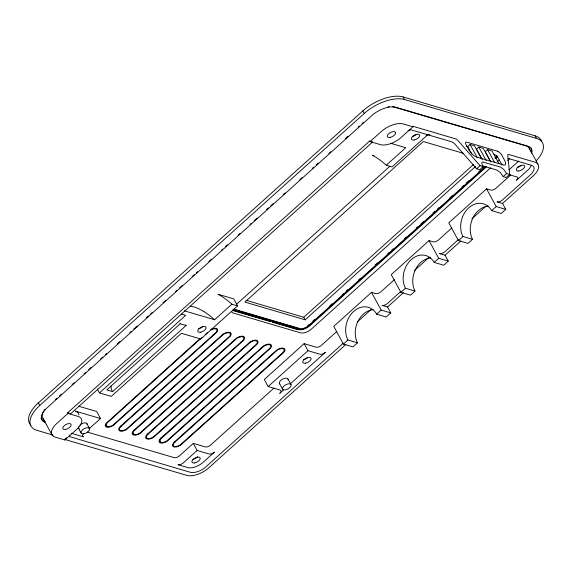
<?xml version="1.0" encoding="UTF-8"?>
<svg xmlns="http://www.w3.org/2000/svg" width="572" height="572" viewBox="0 0 572 572"><rect width="100%" height="100%" fill="white"/><g stroke="black" fill="none" stroke-linecap="round" stroke-linejoin="round"><path stroke-width="0.86" d="M30.909 425.232A31.403 15.315 -28.6 0 1 38.374 402.888L362.87 110.868A31.403 15.315 -28.6 0 1 403.11 96.961L535.085 135.821A31.403 15.315 -28.6 0 1 541.534 141.17M53.21 435.135L36.937 430.344A31.403 15.315 -28.6 0 1 39.768 405.455L364.271 113.435A31.403 15.315 -28.6 0 1 404.511 99.528L536.486 138.388A31.403 15.315 -28.6 0 1 536.257 160.718M55.513 399.485L56.842 398.291M59.495 395.903L61.483 394.115M72.101 384.556L74.095 382.768M84.048 373.809L85.371 372.615M88.689 369.626L91.348 367.238M100.636 358.88L102.624 357.092M105.284 354.704L106.606 353.503M117.224 343.951L119.877 341.563M129.837 332.604L131.16 331.41M133.812 329.022L137.13 326.04M146.425 317.674L148.413 315.887M150.407 314.092L152.395 312.305M163.013 302.745L165.665 300.357M175.618 291.405L176.948 290.211M179.601 287.816L182.254 285.428M192.206 276.476L194.201 274.682M196.189 272.894L197.519 271.693M208.801 261.547L211.454 259.159M221.407 250.2L222.737 249.006M225.389 246.618L227.377 244.823M237.995 235.271L239.99 233.476M249.943 224.524L251.265 223.33M254.583 220.342L257.243 217.953M266.531 209.595L268.518 207.8M270.513 206.006L273.166 203.618M283.119 194.666L285.106 192.871M299.707 179.737L302.359 177.349M312.319 168.39L313.642 167.196M316.295 164.808L318.289 163.013M328.907 153.46L330.895 151.666M345.495 138.531L348.148 136.143M358.101 127.184L359.43 125.99M362.083 123.602L363.413 122.408M67.975 413.42L56.742 423.516A17.167 8.373 -28.6 0 0 55.191 437.122L64.886 439.975L76.698 429.372A16.316 7.965 -28.6 0 0 78.192 416.43L67.975 413.42L67.646 412.812L369.676 140.998L371.936 141.692M372.694 141.92L70.663 413.735L67.646 412.812M97.333 389.01L99.464 392.914L185.678 315.322L181.431 314.078M186.1 325.489L180.259 323.766L106.785 389.889L112.62 391.613L186.1 325.489L185.893 324.946M65.201 438.81L66.466 437.673M184.37 310.832L214.614 319.748L231.86 304.218L237.616 305.913L200.808 339.017L181.403 333.304L111.275 396.389L99.464 392.914M374.059 155.727L372.393 155.234L375.053 156.742A39.775 15.215 48 0 1 385.056 164.128L386.279 165.229L405.727 147.726L390.612 143.257M236.801 304.032L390.075 166.095M200.25 338.438L106.249 423.194A6.263 3.053 -28.6 0 0 106.657 427.12A6.263 3.053 -28.6 0 0 113.442 425.311L216.752 332.339A6.263 3.053 -28.6 0 0 216.795 328.593A6.263 3.053 -28.6 0 0 210.968 329.4M202.045 337.423L106.885 423.201A5.42 2.646 -28.6 0 0 107.236 426.598A5.42 2.646 -28.6 0 0 113.106 425.039L216.116 332.332A5.42 2.646 -28.6 0 0 216.152 329.086A5.42 2.646 -28.6 0 0 211.111 329.787M205.355 334.434L207.35 332.647M428.206 134.341L392.049 166.924L386.279 165.229M466.294 146.103L467.753 146.532L470.055 144.466L474.445 145.753L481.417 158.544M490.604 161.876L483.218 148.341L478.828 147.047L476.533 149.12L482.275 159.645M498.97 163.714L491.999 150.922L487.609 149.635L485.306 151.702L490.64 161.483M246.039 300.264L303.753 317.26L473.53 164.471M463.184 153.282L423.294 141.534L244.887 302.08L305.148 319.827L475.597 166.445M476.64 168.804L480.072 165.716L483.14 166.616L479.708 169.705L476.64 168.804L454.969 144.137A4.19 1.602 48 0 0 451.937 141.899L411.654 130.008A4.19 2.031 -28.6 0 0 408.065 130.673M312.87 321.078L314.865 319.283M329.458 306.149L332.118 303.761M342.07 294.802L343.393 293.608M346.046 291.219L348.041 289.432M358.658 279.872L360.646 278.085M375.246 264.95L377.899 262.562M387.852 253.603L389.182 252.409M391.834 250.021L393.164 248.827M404.44 238.674L406.435 236.88M416.387 227.928L417.71 226.734M421.028 223.745L423.68 221.357M432.975 212.998L434.963 211.204M437.616 208.816L438.946 207.622M449.563 198.069L452.216 195.681M462.169 186.722L463.499 185.528M466.151 183.14L468.804 180.752M478.757 171.793L480.752 170.006M482.739 168.211L484.069 167.017M485.757 166.216L308.594 325.647A6.7 3.268 -28.6 0 1 300.007 328.614L233.626 309.073M485.728 166.717L309.888 324.953A10.046 4.905 -28.6 0 1 297.011 329.4M495.016 158.358L496.339 157.164A10.046 4.905 -28.6 0 0 497.454 156.056M486.758 166.509L309.588 325.94A8.373 4.083 -28.6 0 1 298.863 329.651L232.475 310.103M490.497 167.925L311.34 329.15A8.373 4.083 -28.6 0 1 300.607 332.861L233.376 313.063A8.373 4.083 -28.6 0 1 231.66 311.64M336.822 331.481L321.464 345.324A4.19 2.045 -28.6 0 1 316.094 347.183L304.125 343.658L264.307 379.493L268.154 386.543L280.108 390.068A4.19 2.045 -28.6 0 1 279.722 393.386L283.691 389.825M507.671 160.467L509.638 158.694M394.337 279.715L380.995 291.72A4.19 2.045 -28.6 0 1 375.632 293.572L371.521 292.363L333.741 326.369L343.4 344.079L352.981 346.904L357.521 342.821L356.656 340.955A20.935 16.424 -73.6 0 1 373.13 309.666M451.851 227.963L438.509 239.961A4.19 2.045 -28.6 0 1 433.14 241.82L429.036 240.605L391.248 274.617L400.908 292.328L410.496 295.152L415.029 291.069L414.164 289.203A20.935 16.424 -73.6 0 1 430.644 257.908M510.753 174.946L496.017 188.209A4.19 2.045 -28.6 0 1 490.654 190.061L486.543 188.853L448.763 222.865L458.415 240.576L468.003 243.4L472.529 239.318L471.664 237.444A20.935 16.424 -73.6 0 1 488.138 206.156M268.154 386.543L307.972 350.707L319.941 354.225A4.19 2.045 -28.6 0 0 325.304 352.366L290.29 383.876M482.861 165.916L497.097 170.156L500.207 172.458L503.21 176.626L506.649 173.538L509.716 174.446L507.7 154.976A4.19 1.602 48 0 1 508.944 154.554L534.877 162.169A17.167 8.373 -28.6 0 1 533.304 175.783L502.552 203.46L497.075 201.845A4.19 2.045 -28.6 0 0 502.445 199.985L530.316 174.903A12.141 5.92 -28.6 0 0 531.431 165.279L508.007 158.387M509.716 174.446L506.284 177.535L503.21 176.626M273.916 388.116L210.639 445.052A4.19 2.045 -28.6 0 1 205.276 446.904L193.322 443.386L179.515 455.791A4.19 2.045 -28.6 0 1 174.153 457.643L87.266 432.06M357.1 322.129L371.028 309.595M414.164 270.778L428.757 257.643M471.893 218.826L485.821 206.292M343.229 343.25L205.841 466.902A12.141 5.92 -28.6 0 1 190.283 472.279L69.956 436.729A4.19 2.045 -28.6 0 1 69.784 435.077M400.75 291.498L387.416 303.503A4.19 2.045 -28.6 0 1 382.053 305.355L387.53 306.964L390.769 312.905L386.236 316.981L376.648 314.164L375.575 312.484A20.935 16.424 -73.6 0 0 353.718 311.361A20.935 16.424 -73.6 0 0 347.068 338.138L347.933 340.004L357.521 342.821M343.4 344.079L347.933 340.004M376.648 314.164L381.181 310.081L390.769 312.905M400.908 292.328L405.441 288.245L415.029 291.069M434.155 262.405L438.695 258.322L448.276 261.147L443.743 265.229L434.155 262.405L433.083 260.725A20.935 16.424 -73.6 0 0 411.225 259.602A20.935 16.424 -73.6 0 0 404.583 286.379L405.441 288.245M458.415 240.576L462.955 236.493L472.529 239.318M491.67 210.653L496.203 206.571L505.791 209.395L501.244 213.478L491.67 210.653L490.597 208.973A20.935 16.424 -73.6 0 0 468.74 207.85A20.935 16.424 -73.6 0 0 462.09 234.627L462.955 236.493M345.774 344.544L208.83 467.782A17.167 8.373 -28.6 0 1 186.829 475.382L64.564 439.382L64.886 439.975M387.53 306.964L403.31 292.764M458.258 239.739L444.923 251.737A4.19 2.045 -28.6 0 1 439.561 253.589L445.045 255.212L460.825 241.012M370.027 141.641L381.259 131.553A17.167 8.373 -28.6 0 1 403.253 123.952L412.963 126.812L401.158 137.43A16.331 7.965 -28.6 0 1 381.596 144.945L370.027 141.641L369.676 140.998M88.953 428.907L100.5 418.525L96.661 411.49L78.743 406.227M508.887 169.884L518.754 161.025M197.125 450.479L183.362 462.862A4.19 2.045 -28.6 0 1 177.999 464.714L187.716 467.574A12.141 5.92 -28.6 0 0 203.274 462.197L214.443 452.137A4.19 2.045 -28.6 0 1 209.08 453.989L197.125 450.479L193.322 443.386M518.175 171.021L519.147 170.928A4.605 2.245 -28.5 0 0 524.696 166.624L524.631 166.009A4.605 2.245 -28.5 0 0 522.872 165.108L521.893 165.201A4.605 2.245 -28.5 0 0 516.344 169.505L516.416 170.127A4.605 2.245 -28.5 0 0 518.175 171.014M509.216 174.689L516.916 176.941A4.19 2.045 -28.6 0 1 516.53 180.259L527.749 170.199A12.141 5.92 -28.6 0 0 531.331 165.194M233.483 309.323L298.162 328.371A8.373 4.083 -28.6 0 0 299.642 328.571M233.183 310.61L270.627 321.636M272.329 322.136L296.16 329.15M100.5 418.525L75.289 411.104L76.462 411.554A16.316 7.965 -28.6 0 1 78.886 414.914M71.193 433.24L83.433 436.844A4.19 2.045 -28.6 0 1 83.819 433.526M203.367 311.247L198.641 308.701A39.775 15.222 48 0 0 190.426 306.285M231.86 304.218L230.623 303.11A39.775 15.222 48 0 0 220.62 295.717L218.003 294.23L233.776 298.877L237.616 305.913M214.614 319.748L213.37 318.633A39.775 15.222 48 0 0 203.375 311.254M480.072 165.716L458.401 141.034A4.19 1.602 48 0 0 455.369 138.796L412.619 126.169L412.963 126.812M112.62 391.613L112.298 391.176A11.054 8.673 -73.6 0 1 111.004 386.028M535.085 135.821L536.486 138.388M529.021 147.862L537.887 164.128M506.649 173.538L503.639 169.369L500.529 167.067L482.689 161.99A6.285 2.402 48 0 0 482.296 164.979L483.14 166.616M487.609 149.635L494.58 162.419M478.828 147.047L486.214 160.589M502.552 203.46L505.791 209.395M470.055 144.466L477.027 157.25M467.753 146.532L471.857 154.054M486.543 188.853L496.203 206.571M403.11 96.961L404.511 99.528M445.045 255.212L448.276 261.147M362.87 110.868L364.271 113.435M429.036 240.605L438.695 258.322M371.521 292.363L381.181 310.081M303.753 317.26L305.148 319.827M304.125 343.658L307.972 350.707M287.988 379.057L291.077 384.727A4.812 2.345 -28.6 0 1 285.349 389.882A4.812 2.345 -28.6 0 1 283.919 386.036A4.812 2.345 -28.6 0 1 291.077 384.727M279.393 383.369L282.489 389.039M160.21 440.94L161.025 442.442A5.42 2.646 -28.6 0 0 166.895 440.876L269.905 348.169A5.42 2.646 -28.6 0 0 269.548 344.773A5.42 2.646 -28.6 0 0 263.678 346.339L160.668 439.039A5.42 2.646 -28.6 0 0 161.025 442.442M133.312 433.025L134.134 434.52A5.42 2.646 -28.6 0 0 139.997 432.954L243.014 340.254A5.42 2.646 -28.6 0 0 242.657 336.858A5.42 2.646 -28.6 0 0 236.787 338.424L133.776 431.124A5.42 2.646 -28.6 0 0 134.134 434.52M106.421 425.103L107.236 426.598M87.001 423.788L89.625 428.607A4.812 2.345 -28.6 0 1 83.898 433.755A4.812 2.345 -28.6 0 1 82.468 429.915A4.812 2.345 -28.6 0 1 89.625 428.607M78.414 428.099L81.038 432.911M38.374 402.888L39.768 405.455M42.986 418.304L52.174 435.163M180.051 323.23L180.259 323.766M307.722 357.557A4.605 2.238 -28.5 0 1 303.61 359.616M202.731 326.641A4.605 2.245 -28.6 0 1 198.62 328.7M308.894 324.66A8.373 4.083 -28.6 0 1 307.815 325.539M496.818 155.634A6.7 3.268 -28.6 0 1 495.052 157.858M497.361 156.764A8.373 4.083 -28.6 0 1 496.046 158.151M43.751 419.119A17.167 8.373 -28.6 0 1 44.852 409.502M197.583 456.57A4.605 2.245 -28.6 0 1 192.75 459.395M521.342 165.337A4.605 2.245 -28.5 0 1 517.231 167.396M279.758 383.869A4.812 2.345 -28.6 0 1 282.861 378.993A4.812 2.345 -28.6 0 1 288.052 379.701M79.844 425.103A4.812 2.345 -28.6 0 1 84.67 422.872A4.812 2.345 -28.6 0 1 87.073 424.438M79.401 428.921A4.812 2.345 -28.6 0 1 78.571 426.698M501.944 165.108A7.329 2.803 48 0 0 501.301 163.699L498.326 158.23A4.19 1.602 48 0 0 494.086 154.29M387.988 106.85A17.167 8.373 -28.6 0 1 389.232 106.699M392.599 106.742A17.167 8.373 -28.6 0 1 394.036 107.043L526.011 145.903A17.167 8.373 -28.6 0 1 529.794 149.928M499.113 159.974A8.373 4.083 -28.6 0 1 497.797 161.361M426.126 135.4A8.373 4.083 -28.6 0 1 429.844 134.72M416.337 134.406A4.605 2.245 -28.6 0 1 412.226 136.465M40.969 418.089A18.84 9.188 -28.6 0 0 44.852 421.292L45.553 422.579A18.84 9.188 -28.6 0 1 47.254 407.643L371.743 115.637A18.84 9.188 -28.6 0 1 395.881 107.293L527.863 146.153A18.84 9.188 -28.6 0 1 531.688 153.325M531.03 148.076A18.84 9.188 -28.6 0 1 530.988 152.045M120.763 426.026L119.691 427.155A6.263 3.053 -28.6 0 0 120.106 431.081A6.263 3.053 -28.6 0 0 126.891 429.272L230.201 336.3A6.263 3.053 -28.6 0 0 229.794 332.375A6.263 3.053 -28.6 0 0 223.008 334.184L120.763 426.026M121.3 426.14L120.327 427.162A5.42 2.646 -28.6 0 0 120.685 430.559A5.42 2.646 -28.6 0 0 126.555 428.993L229.565 336.293A5.42 2.646 -28.6 0 0 229.208 332.897A5.42 2.646 -28.6 0 0 223.337 334.463L121.3 426.14M134.213 429.987L133.14 431.116A6.263 3.053 -28.6 0 0 133.548 435.042A6.263 3.053 -28.6 0 0 140.333 433.233L243.651 340.261A6.263 3.053 -28.6 0 0 243.236 336.336A6.263 3.053 -28.6 0 0 236.45 338.145L134.213 429.987M147.655 433.948L146.589 435.07A6.263 3.053 -28.6 0 0 146.997 439.003A6.263 3.053 -28.6 0 0 153.782 437.194L257.093 344.222A6.263 3.053 -28.6 0 0 256.685 340.29A6.263 3.053 -28.6 0 0 249.9 342.099L147.655 433.948M148.191 434.062L147.226 435.085A5.42 2.646 -28.6 0 0 147.576 438.481A5.42 2.646 -28.6 0 0 153.446 436.915L256.456 344.215A5.42 2.646 -28.6 0 0 256.106 340.812A5.42 2.646 -28.6 0 0 250.236 342.378L148.191 434.062M161.104 437.909L160.031 439.031A6.263 3.053 -28.6 0 0 160.446 442.964A6.263 3.053 -28.6 0 0 167.231 441.155L270.542 348.184A6.263 3.053 -28.6 0 0 270.127 344.251A6.263 3.053 -28.6 0 0 263.349 346.06L161.104 437.909M174.553 441.863L173.48 442.993A6.263 3.053 -28.6 0 0 173.888 446.918A6.263 3.053 -28.6 0 0 180.673 445.109L283.991 352.137A6.263 3.053 -28.6 0 0 283.576 348.212A6.263 3.053 -28.6 0 0 276.791 350.021L174.553 441.863M175.089 441.977L174.117 443A5.42 2.646 -28.6 0 0 174.467 446.396A5.42 2.646 -28.6 0 0 180.337 444.83L283.354 352.13A5.42 2.646 -28.6 0 0 282.997 348.734A5.42 2.646 -28.6 0 0 277.127 350.3L175.089 441.977M497.518 151.201L466.802 142.149A4.19 1.602 48 0 0 466.058 144.623L469.04 150.093A7.329 2.803 48 0 0 476.462 156.993L503.439 164.936A7.329 2.803 48 0 0 504.74 160.603L501.758 155.141A4.19 1.602 48 0 0 497.518 151.201M305.548 363.17A4.605 2.245 -28.6 0 0 311.025 358.236A4.605 2.245 -28.6 0 0 304.175 359.495A4.605 2.245 -28.6 0 0 305.548 363.17M200.543 332.232A4.605 2.245 -28.6 0 0 206.027 327.306A4.605 2.245 -28.6 0 0 199.178 328.564A4.605 2.245 -28.6 0 0 200.543 332.232M390.083 137.409A4.605 2.245 -28.6 0 0 395.567 132.489A4.605 2.245 -28.6 0 0 388.717 133.741A4.605 2.245 -28.6 0 0 390.083 137.409M194.68 462.927A4.605 2.245 -28.6 0 0 200.157 457.993A4.605 2.245 -28.6 0 0 193.315 459.252A4.605 2.245 -28.6 0 0 194.68 462.927M414.149 139.997A4.605 2.245 -28.6 0 0 419.633 135.071A4.605 2.245 -28.6 0 0 412.784 136.329A4.605 2.245 -28.6 0 0 414.149 139.997M65.601 429.386A4.605 2.252 -28.6 0 0 71.078 424.453A4.605 2.252 -28.6 0 0 64.228 425.704A4.605 2.252 -28.6 0 0 65.601 429.386"/></g></svg>
